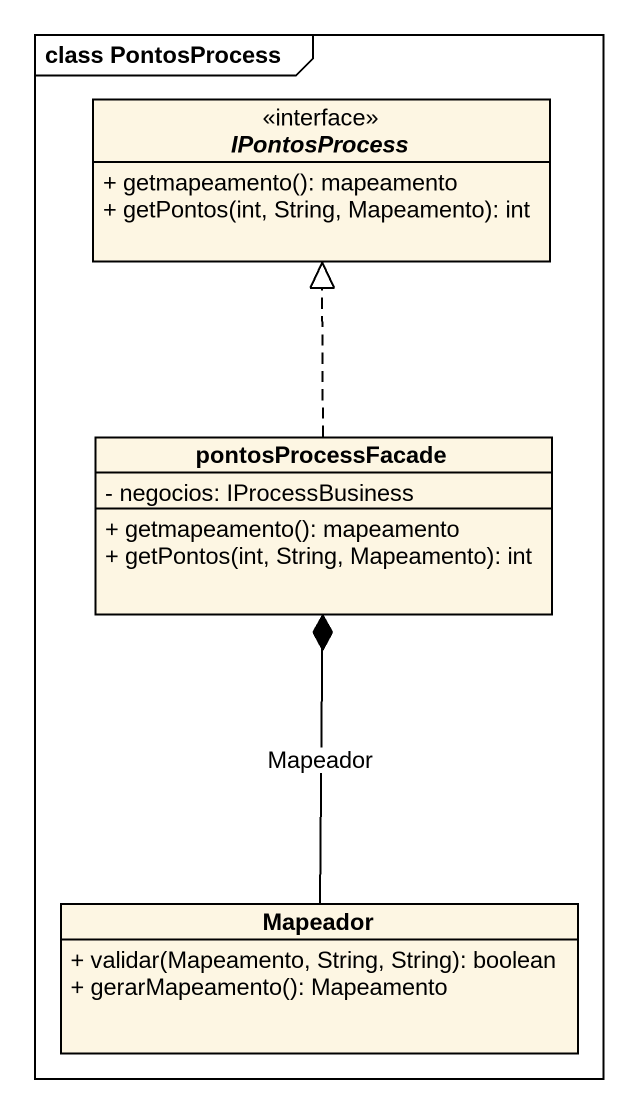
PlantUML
@startuml
mainframe class PontosProcess
hide circle
hide empty members
skinparam classAttributeIconSize 0
interface IPontosProcess {
  + getmapeamento(): mapeamento
  + getPontos(int, String, Mapeamento): int
}
class pontosProcessFacade {
  - negocios: IProcessBusiness
  + getmapeamento(): mapeamento
  + getPontos(int, String, Mapeamento): int
}
class Mapeador {
  + validar(Mapeamento, String, String): boolean
  + gerarMapeamento(): Mapeamento
}
pontosProcessFacade .up.|> IPontosProcess
Mapeador -up-* pontosProcessFacade : Mapeador
@enduml
